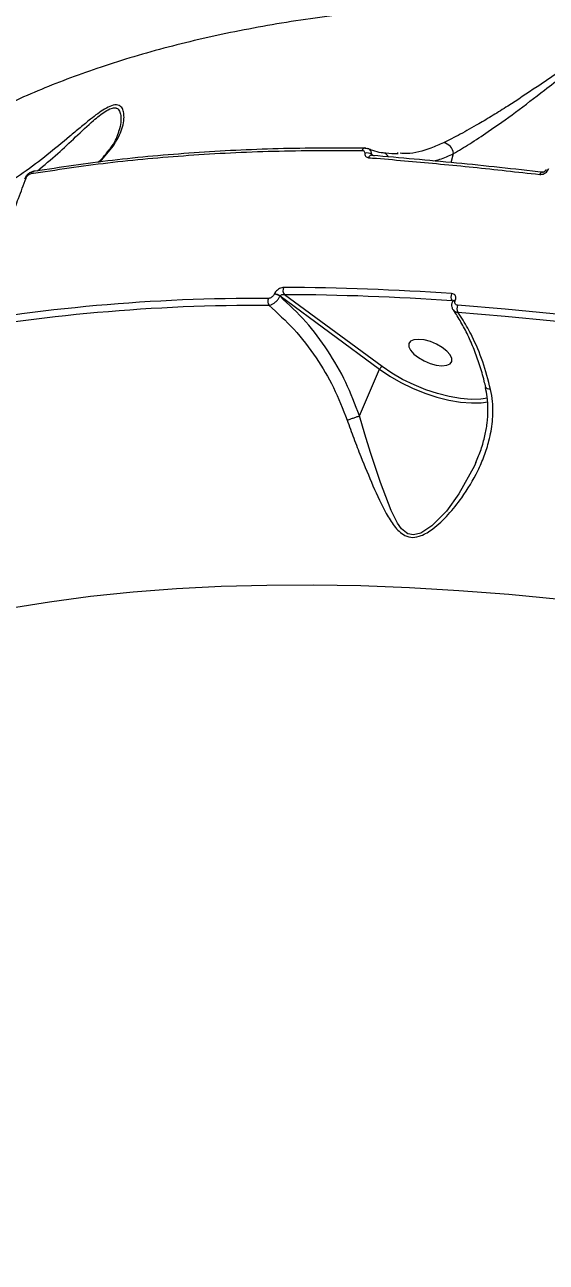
# Model space of a CAD drawing. Header units: millimetres. Extents: x -5517 to 6387, y -5295 to 6147.
# Drawn here: x 3250.2 to 3350.7, y 2739.8 to 2978.4 of the extents above; entities that cross this region are included whole.
import ezdxf

# ---------------------------------------------------------------- set-up
doc = ezdxf.new("R2010")
doc.units = ezdxf.units.MM
for name, color, linetype in [('DIKOM_ОБЪЕКТ', 7, 'Continuous'), ('DIKOM_РАЗМЕР_ЗОНА', 7, 'Continuous'), ('DIKOM_РАЗМЕР_ОБЪЕКТА', 7, 'Continuous')]:
    doc.layers.add(name, color=color, linetype=linetype)
doc.styles.add('style1', font='arial.ttf', dxfattribs={"width": 0.8})
doc.dimstyles.new('1-50', dxfattribs={"dimtxt": 300, "dimasz": 200, "dimexe": 100, "dimexo": 0, "dimgap": 100, "dimtad": 1, "dimtxsty": 'style1', "dimcen": 200, "dimclrd": 7, "dimclre": 7, "dimclrt": 7, "dimadec": 1, "dimazin": 2, "dimtfac": 1, "dimtmove": 0, "dimatfit": 2, "dimfxl": 0, "dimlwd": 25, "dimlwe": 18, "dimarcsym": 0})

# ---------------------------------------------------------------- blocks, each defined once
blk = doc.blocks.new('*D2')
at = {"layer": 'Defpoints', "color": 0, "transparency": 16777216}
for p in [(4491.49, 3838.97), (-2445.56, 374.31), (4491.49, -4687.8)]:
    blk.add_point(p, dxfattribs=at)
at = {"layer": 'DIKOM_РАЗМЕР_ОБЪЕКТА', "color": 7, "lineweight": 18, "transparency": 16777216}
for p, q in [((4491.49, 3838.97), (4491.49, -4787.8)), ((-2445.56, 374.31), (-2445.56, -4787.8))]:
    blk.add_line(p, q, dxfattribs=at)
at = {"layer": 'DIKOM_РАЗМЕР_ОБЪЕКТА', "color": 7, "lineweight": 25, "transparency": 16777216}
blk.add_line((-2245.56, -4687.8), (4291.49, -4687.8), dxfattribs=at)
at = {"layer": 'DIKOM_РАЗМЕР_ОБЪЕКТА', "color": 7, "transparency": 16777216}
for points in [[(-2245.56, -4654.47), (-2245.56, -4721.14), (-2445.56, -4687.8)], [(4291.49, -4654.47), (4291.49, -4721.14), (4491.49, -4687.8)]]:
    blk.add_solid(points, dxfattribs=at)
at = {"layer": 'DIKOM_РАЗМЕР_ОБЪЕКТА', "color": 7, "transparency": 16777216, "insert": (1022.97, -4434.63), "char_height": 300, "attachment_point": 5, "style": 'style1'}
blk.add_mtext('6900', dxfattribs=at)
blk = doc.blocks.new('*D3')
at = {"layer": 'Defpoints', "color": 0, "transparency": 16777216}
for p in [(6386.85, 4728.17), (-4131.44, -152.69), (6386.85, -5195.35)]:
    blk.add_point(p, dxfattribs=at)
at = {"layer": 'DIKOM_РАЗМЕР_ЗОНА', "color": 7, "lineweight": 18, "transparency": 16777216}
for p, q in [((6386.85, 4728.17), (6386.85, -5295.35)), ((-4131.44, -152.69), (-4131.44, -5295.35))]:
    blk.add_line(p, q, dxfattribs=at)
at = {"layer": 'DIKOM_РАЗМЕР_ЗОНА', "color": 7, "lineweight": 25, "transparency": 16777216}
blk.add_line((-3931.44, -5195.35), (6186.85, -5195.35), dxfattribs=at)
at = {"layer": 'DIKOM_РАЗМЕР_ЗОНА', "color": 7, "transparency": 16777216}
for points in [[(-3931.44, -5162.02), (-3931.44, -5228.69), (-4131.44, -5195.35)], [(6186.85, -5162.02), (6186.85, -5228.69), (6386.85, -5195.35)]]:
    blk.add_solid(points, dxfattribs=at)
at = {"layer": 'DIKOM_РАЗМЕР_ЗОНА', "color": 7, "transparency": 16777216, "insert": (1127.71, -4942.18), "char_height": 300, "attachment_point": 5, "style": 'style1'}
blk.add_mtext('10500', dxfattribs=at)

msp = doc.modelspace()

# ---------------------------------------------------------------- linework, layer by layer
at = {"layer": 'DIKOM_ОБЪЕКТ', "color": 7, "linetype": 'Continuous', "lineweight": 15}
for p, q in [((3264.697, 2951.924), (3267.038, 2954.674)), ((3266.493, 2954.268), (3266.531, 2954.314)), ((3317.102, 2953.418), (3317.543, 2953.174)), ((3322.205, 2953.647), (3321.961, 2953.655)), ((3332.366, 2951.85), (3332.838, 2953.579)), ((3250.249, 2948.695), (3250.254, 2948.706)), ((3298.34, 2926.532), (3298.312, 2926.466)), ((3299.416, 2926.071), (3299.445, 2926.137)), ((3299.445, 2926.137), (3318.613, 2912.004)), ((3319.082, 2912.501), (3300.261, 2926.378)), ((3332.567, 2925.2), (3332.687, 2925.055)), ((3332.686, 2925.054), (3332.706, 2925.099)), ((3333.164, 2925.218), (3333.184, 2925.263)), ((3314.721, 2903.018), (3318.613, 2912.004))]:
    msp.add_line(p, q, dxfattribs=at)
at = {"layer": 'DIKOM_ОБЪЕКТ', "color": 7, "linetype": 'Continuous', "lineweight": 15, "flags": 128}
for points in [[(3315.889, 2954.644), (3315.794, 2954.665), (3315.76, 2954.666)], [(3317.239, 2953.201), (3317.136, 2953.243), (3317.07, 2953.255)], [(3409.865, 2913.932), (3400.007, 2915.787), (3390.23, 2917.485), (3380.539, 2919.025), (3370.944, 2920.407), (3361.449, 2921.629), (3352.061, 2922.69), (3342.788, 2923.591), (3333.634, 2924.329)], [(3333.683, 2922.986), (3342.817, 2922.249), (3352.07, 2921.35), (3361.437, 2920.291), (3370.911, 2919.072), (3380.485, 2917.693), (3390.154, 2916.156), (3399.91, 2914.462), (3409.746, 2912.612)], [(3325.172, 2914.941), (3326.071, 2914.241), (3327.156, 2913.622), (3328.338, 2913.132), (3329.524, 2912.812), (3330.615, 2912.689), (3331.525, 2912.77), (3332.179, 2913.051), (3332.524, 2913.509), (3332.532, 2914.105), (3332.203, 2914.793), (3331.564, 2915.516), (3330.665, 2916.216), (3329.58, 2916.835), (3328.398, 2917.325), (3327.212, 2917.645), (3326.121, 2917.769), (3325.211, 2917.687), (3324.557, 2917.406), (3324.212, 2916.948), (3324.204, 2916.352), (3324.533, 2915.664), (3325.172, 2914.941)], [(3318.613, 2912.004), (3320.565, 2910.682), (3322.696, 2909.457), (3324.956, 2908.358), (3327.29, 2907.409), (3329.647, 2906.634), (3331.968, 2906.05), (3334.202, 2905.671), (3336.295, 2905.506), (3338.198, 2905.558), (3339.432, 2905.732)], [(3339.418, 2906.45), (3338.074, 2906.252), (3336.228, 2906.201), (3334.199, 2906.361), (3332.033, 2906.728), (3329.781, 2907.295), (3327.497, 2908.046), (3325.233, 2908.966), (3323.042, 2910.032), (3320.976, 2911.22), (3319.082, 2912.501)], [(3337.113, 2894.023), (3336.882, 2893.374), (3333.878, 2887.958), (3331.471, 2884.667), (3328.651, 2881.789), (3326.572, 2880.422), (3325.157, 2880.073), (3324.07, 2880.296), (3323.807, 2880.432), (3322.848, 2881.25), (3322.078, 2882.316), (3320.818, 2884.794), (3318.766, 2890.151), (3316.87, 2895.961), (3315.778, 2899.457), (3314.72, 2903.015), (3314.719, 2903.016), (3314.719, 2903.016)], [(3247.286, 2865.94), (3254.997, 2867.181), (3262.939, 2868.223), (3271.104, 2869.067), (3279.485, 2869.712), (3288.074, 2870.156), (3296.862, 2870.401), (3305.842, 2870.444), (3315.005, 2870.287), (3324.343, 2869.929), (3333.847, 2869.372), (3343.508, 2868.614), (3353.318, 2867.658)]]:
    msp.add_lwpolyline(points, dxfattribs=at)
at = {"layer": 'DIKOM_ОБЪЕКТ', "color": 7, "linetype": 'Continuous', "lineweight": 15}
for centre, radius, start, end in [((3267.534, 2953.438), 1.332, 111.87603, 138.88529), ((3315.852, 2954.021), 0.652, 98.17329, 164.64284), ((3316.246, 2952.288), 1.418, 52.85034, 110.48533), ((3318.979, 2952.301), 1.46, 26.16202, 78.80887), ((3330.593, 2953.422), 2.25, 4.01214, 82.40825), ((3317.101, 2952.584), 0.672, 92.62378, 162.1611), ((3252.115, 2949.508), 0.696, 102.54899, 162.02101), ((3252.057, 2949.621), 0.574, 73.37503, 99.36661), ((3350.054, 2949.389), 0.636, 95.21208, 164.47405), ((3250.543, 2948.528), 0.339, 95.82426, 148.28308), ((3301.364, 2927.212), 1.383, 156.2538, 217.06151), ((3298.341, 2434.911), 492.861, 86.0279, 89.79566), ((3295.21, 2578.307), 347.355, 89.67725, 100.60468), ((3298.457, 2925.101), 1.404, 156.70934, 214.28479), ((3298.211, 2924.444), 2.024, 53.46607, 87.14874), ((3298.24, 2924.51), 2.024, 53.46694, 87.15883), ((3298.507, 2434.723), 491.658, 86.02766, 89.79564), ((3333.836, 2925.974), 1.487, 155.6425, 211.37957), ((3333.05, 2924.774), 0.459, 75.52922, 142.31569), ((3333.069, 2924.822), 0.456, 75.42127, 142.92237), ((3295.344, 2577.74), 346.575, 89.67712, 100.60497), ((3335.036, 2923.708), 1.534, 156.10556, 208.09188), ((3319.473, 2911.662), 0.926, 114.96402, 158.32688)]:
    msp.add_arc(centre, radius, start, end, dxfattribs=at)
for points, knots in [([(3726.24, 2856.947), (3721.069, 2860.27), (3710.729, 2866.917), (3694.636, 2876.606), (3678.148, 2886.062), (3660.665, 2895.561), (3642.251, 2905.011), (3622.926, 2914.331), (3603.162, 2923.268), (3583.009, 2931.768), (3562.527, 2939.783), (3542.382, 2947.054), (3522.642, 2953.586), (3503.364, 2959.402), (3484.015, 2964.665), (3464.66, 2969.328), (3445.367, 2973.355), (3426.153, 2976.729), (3407.102, 2979.4), (3388.201, 2981.345), (3369.751, 2982.509), (3352.187, 2982.878), (3335.614, 2982.498), (3320.035, 2981.434), (3305.002, 2979.671), (3290.591, 2977.19), (3276.866, 2973.988), (3264.204, 2970.164), (3252.603, 2965.767), (3242.046, 2960.848), (3232.263, 2955.322), (3223.429, 2949.126), (3217.363, 2944.25), (3214.593, 2941.3), (3214.125, 2940.801)], [0, 0, 0, 0, 0.02906, 0.05812, 0.087469, 0.116818, 0.149263, 0.1817327, 0.2141772, 0.2475779, 0.2810064, 0.3144068, 0.3458307, 0.3772786, 0.4087021, 0.4410327, 0.4733896, 0.5057198, 0.5392197, 0.5727196, 0.6067006, 0.6406819, 0.6725975, 0.7045381, 0.7364542, 0.7693003, 0.8021729, 0.8350193, 0.8663579, 0.897719, 0.9290577, 0.9612416, 0.9934497, 1, 1, 1, 1]), ([(3364.599, 2957.455), (3365.198, 2958.361), (3366.415, 2960.198), (3367.146, 2963.531), (3367.15, 2966.546), (3366.69, 2969.025), (3366.012, 2970.896), (3364.989, 2972.455), (3363.547, 2973.373), (3361.958, 2973.559), (3360.34, 2973.211), (3358.766, 2972.578), (3356.339, 2971.332), (3353.042, 2969.226), (3348.403, 2966.091), (3344.182, 2963.282), (3340.443, 2960.936), (3337.35, 2959.085), (3334.012, 2957.215), (3331.941, 2956.179), (3330.89, 2955.653)], [0, 0, 0, 0, 0.0820676, 0.166474, 0.250836, 0.2942469, 0.3376033, 0.3839935, 0.4157882, 0.4428473, 0.4698369, 0.4939822, 0.5187283, 0.588615, 0.6603846, 0.7589139, 0.8097116, 0.8604914, 0.9291629, 1, 1, 1, 1]), ([(3332.838, 2953.579), (3333.85, 2954.182), (3335.909, 2955.406), (3339.984, 2958.085), (3344.831, 2961.55), (3349.672, 2965.279), (3353.965, 2968.607), (3357.256, 2971.015), (3359.941, 2972.524), (3361.796, 2973.017), (3363.178, 2972.869), (3364.348, 2972.028), (3365.192, 2970.562), (3365.739, 2968.723), (3366.062, 2966.046), (3366.028, 2963.279), (3365.47, 2961.383), (3365.273, 2960.714)], [0, 0, 0, 0, 0.0818391, 0.1664316, 0.2838953, 0.4047835, 0.4811701, 0.5588403, 0.6097791, 0.637082, 0.6641594, 0.6968855, 0.7407501, 0.7905786, 0.8404992, 0.9437662, 1, 1, 1, 1]), ([(3267.038, 2954.674), (3267.658, 2955.639), (3268.597, 2957.101), (3269.219, 2959.142), (3269.404, 2960.507), (3269.315, 2961.643), (3268.981, 2962.506), (3268.262, 2963.052), (3267.068, 2962.933), (3265.678, 2962.229), (3264.302, 2961.293), (3262.726, 2960.077), (3260.916, 2958.585), (3258.168, 2956.266), (3254.555, 2953.288), (3250.066, 2949.849), (3246.929, 2947.833), (3245.4, 2946.85)], [0, 0, 0, 0, 0.1202989, 0.1823374, 0.2443279, 0.2889065, 0.3342859, 0.3807978, 0.4277445, 0.4686665, 0.5065626, 0.5453923, 0.6006792, 0.6560244, 0.769511, 0.8876669, 1, 1, 1, 1]), ([(3252.685, 2950.236), (3254.002, 2951.344), (3256.521, 2953.463), (3260.067, 2956.814), (3262.72, 2959.309), (3264.613, 2960.907), (3265.769, 2961.763), (3266.906, 2962.376), (3267.591, 2962.447), (3268.153, 2962.28), (3268.548, 2961.846), (3268.769, 2960.97), (3268.774, 2959.809), (3268.649, 2958.792), (3268.426, 2958.117), (3268.385, 2957.991)], [0, 0, 0, 0, 0.1657483, 0.3171824, 0.4711351, 0.5216653, 0.5731888, 0.6291499, 0.6840867, 0.6945601, 0.7600696, 0.8213514, 0.8839607, 0.9783578, 1, 1, 1, 1]), ([(3266.528, 2954.316), (3266.634, 2954.442), (3267.137, 2955.045), (3267.737, 2956.156), (3268.248, 2957.267), (3268.365, 2957.86), (3268.391, 2957.988)], [0, 0, 0, 0, 0.1031343, 0.4940125, 0.8906635, 1, 1, 1, 1]), ([(3251.453, 2949.723), (3256.339, 2950.463), (3266.11, 2951.942), (3281.757, 2953.346), (3298.051, 2954.193), (3309.5, 2954.194), (3315.224, 2954.194)], [0, 0, 0, 0, 0.2486166, 0.497233, 0.7486166, 1, 1, 1, 1]), ([(3315.889, 2954.644), (3310.236, 2954.644), (3298.93, 2954.643), (3282.711, 2953.81), (3267.019, 2952.412), (3257.154, 2950.918), (3252.221, 2950.171)], [0, 0, 0, 0, 0.2486155, 0.4972311, 0.7486154, 1, 1, 1, 1]), ([(3264.434, 2951.887), (3264.733, 2952.192), (3265.405, 2952.877), (3266.098, 2953.777), (3266.482, 2954.277)], [0, 0, 0, 0, 0.4448462, 1, 1, 1, 1]), ([(3315.224, 2954.194), (3315.258, 2954.192), (3315.384, 2954.185), (3315.569, 2954.099), (3315.725, 2953.9), (3315.741, 2953.711), (3315.749, 2953.616)], [0, 0, 0, 0, 0.1085524, 0.3983946, 0.6996509, 1, 1, 1, 1]), ([(3315.76, 2954.652), (3315.936, 2954.655), (3316.137, 2954.658), (3316.301, 2954.559), (3316.322, 2954.546)], [0, 0, 0, 0, 0.8727369, 1, 1, 1, 1]), ([(3317.102, 2953.418), (3317.065, 2953.609), (3316.99, 2953.991), (3316.694, 2954.383), (3316.423, 2954.491), (3316.315, 2954.534)], [0, 0, 0, 0, 0.3757801, 0.7517007, 1, 1, 1, 1]), ([(3316.323, 2954.589), (3316.619, 2954.466), (3317.473, 2954.112), (3318.414, 2953.868), (3319.153, 2953.758), (3319.266, 2953.741)], [0, 0, 0, 0, 0.3100208, 0.894973, 1, 1, 1, 1]), ([(3319.253, 2953.787), (3320.005, 2953.678), (3320.971, 2953.538), (3321.956, 2953.595), (3322.175, 2953.608)], [0, 0, 0, 0, 0.7776426, 1, 1, 1, 1]), ([(3330.89, 2955.653), (3330.094, 2955.303), (3327.759, 2954.279), (3324.94, 2953.498), (3322.976, 2953.611), (3322.555, 2953.635)], [0, 0, 0, 0, 0.2891575, 0.8478611, 1, 1, 1, 1]), ([(3315.749, 2953.616), (3315.761, 2953.483), (3315.785, 2953.217), (3316.005, 2952.934), (3316.257, 2952.814), (3316.424, 2952.795), (3316.461, 2952.79)], [0, 0, 0, 0, 0.3053845, 0.6114766, 0.9125706, 1, 1, 1, 1]), ([(3316.461, 2952.79), (3316.971, 2952.749), (3319.521, 2952.544), (3326.167, 2951.976), (3336.569, 2950.992), (3345.148, 2950.037), (3349.441, 2949.56)], [0, 0, 0, 0, 0.0480633, 0.2403234, 0.6198783, 1, 1, 1, 1]), ([(3317.143, 2953.231), (3317.135, 2953.234), (3317.093, 2953.249), (3317.074, 2953.314), (3317.093, 2953.383), (3317.102, 2953.418)], [0, 0, 0, 0, 0.1128816, 0.5463977, 1, 1, 1, 1]), ([(3350.137, 2949.972), (3344.516, 2950.595), (3333.259, 2951.843), (3322.583, 2952.748), (3317.239, 2953.201)], [0, 0, 0, 0, 0.499356, 1, 1, 1, 1]), ([(3328.993, 2952.152), (3329.388, 2952.251), (3330.68, 2952.577), (3331.954, 2953.169), (3332.838, 2953.579)], [0, 0, 0, 0, 0.3061575, 1, 1, 1, 1]), ([(3250.26, 2948.691), (3250.334, 2948.864), (3250.498, 2949.25), (3250.964, 2949.737), (3251.472, 2950.082), (3251.823, 2950.132), (3251.968, 2950.152)], [0, 0, 0, 0, 0.2343284, 0.5208694, 0.8025085, 1, 1, 1, 1]), ([(3250.508, 2948.865), (3250.529, 2948.916), (3250.583, 2949.046), (3250.728, 2949.266), (3250.942, 2949.485), (3251.2, 2949.657), (3251.363, 2949.699), (3251.453, 2949.723)], [0, 0, 0, 0, 0.1208291, 0.3075793, 0.5229392, 0.737457, 1, 1, 1, 1]), ([(3349.441, 2949.56), (3349.586, 2949.557), (3349.876, 2949.551), (3350.337, 2949.723), (3350.741, 2950.006), (3351.044, 2950.354), (3351.155, 2950.602), (3351.206, 2950.717)], [0, 0, 0, 0, 0.2131401, 0.4264874, 0.6305857, 0.8289368, 1, 1, 1, 1]), ([(3349.998, 2950.024), (3350.001, 2950.023), (3350.015, 2950.02), (3350.092, 2950.022), (3350.22, 2950.057), (3350.361, 2950.127), (3350.496, 2950.23), (3350.606, 2950.351), (3350.676, 2950.462), (3350.693, 2950.513), (3350.7, 2950.532)], [0, 0, 0, 0, 0.0382359, 0.215506, 0.3581981, 0.4964835, 0.6331526, 0.7670805, 0.9106851, 1, 1, 1, 1]), ([(3248.4, 2943.279), (3248.611, 2943.835), (3249.317, 2945.688), (3250.018, 2947.557), (3250.508, 2948.865)], [0, 0, 0, 0, 0.2996303, 1, 1, 1, 1]), ([(3300.099, 2927.768), (3299.986, 2927.76), (3299.735, 2927.741), (3299.316, 2927.574), (3298.905, 2927.295), (3298.553, 2926.935), (3298.411, 2926.666), (3298.34, 2926.532)], [0, 0, 0, 0, 0.1741963, 0.389595, 0.5957951, 0.7978438, 1, 1, 1, 1]), ([(3298.312, 2926.466), (3298.265, 2926.377), (3298.172, 2926.2), (3297.942, 2925.964), (3297.673, 2925.782), (3297.402, 2925.674), (3297.24, 2925.662), (3297.167, 2925.656)], [0, 0, 0, 0, 0.2040089, 0.4079779, 0.6135486, 0.8265603, 1, 1, 1, 1]), ([(3297.297, 2924.31), (3297.423, 2924.337), (3297.706, 2924.399), (3298.193, 2924.662), (3298.688, 2925.06), (3299.127, 2925.548), (3299.32, 2925.897), (3299.416, 2926.071)], [0, 0, 0, 0, 0.170048, 0.3808015, 0.5866738, 0.7931081, 1, 1, 1, 1]), ([(3314.721, 2903.018), (3313.897, 2905.194), (3312.229, 2909.601), (3308.689, 2915.698), (3304.462, 2921.375), (3301.113, 2924.492), (3299.416, 2926.071)], [0, 0, 0, 0, 0.2419683, 0.490138, 0.7417781, 1, 1, 1, 1]), ([(3299.445, 2926.137), (3299.465, 2926.173), (3299.49, 2926.217), (3299.569, 2926.292), (3299.684, 2926.362), (3299.876, 2926.412), (3300.077, 2926.418), (3300.203, 2926.391), (3300.261, 2926.378)], [0, 0, 0, 0, 0.1444913, 0.1754352, 0.3624987, 0.570902, 0.8045916, 1, 1, 1, 1]), ([(3333.184, 2925.263), (3333.218, 2925.355), (3333.302, 2925.586), (3333.304, 2925.945), (3333.16, 2926.278), (3332.881, 2926.518), (3332.615, 2926.564), (3332.482, 2926.588)], [0, 0, 0, 0, 0.1407581, 0.3552792, 0.5699964, 0.7849502, 1, 1, 1, 1]), ([(3332.567, 2925.2), (3332.615, 2925.194), (3332.675, 2925.185), (3332.713, 2925.15), (3332.721, 2925.143)], [0, 0, 0, 0, 0.8057419, 1, 1, 1, 1]), ([(3332.703, 2925.096), (3332.714, 2925.122), (3332.739, 2925.183), (3332.732, 2925.211), (3332.735, 2925.2), (3332.736, 2925.198)], [0, 0, 0, 0, 0.396139, 0.9366939, 1, 1, 1, 1]), ([(3333.634, 2924.329), (3333.545, 2924.345), (3333.367, 2924.377), (3333.181, 2924.537), (3333.084, 2924.76), (3333.085, 2925.001), (3333.142, 2925.156), (3333.164, 2925.218)], [0, 0, 0, 0, 0.2142403, 0.4283928, 0.6428997, 0.8576962, 1, 1, 1, 1]), ([(3297.297, 2924.31), (3298.929, 2922.832), (3302.236, 2919.836), (3306.368, 2914.425), (3309.874, 2908.542), (3311.514, 2904.342), (3312.344, 2902.216)], [0, 0, 0, 0, 0.2536072, 0.5139749, 0.7539737, 1, 1, 1, 1]), ([(3332.81, 2923.425), (3332.717, 2923.594), (3332.532, 2923.93), (3332.503, 2924.515), (3332.63, 2924.874), (3332.692, 2925.051)], [0, 0, 0, 0, 0.3395739, 0.6740403, 1, 1, 1, 1]), ([(3339.048, 2908.454), (3338.954, 2908.882), (3338.622, 2910.399), (3337.879, 2912.866), (3336.831, 2915.822), (3335.631, 2918.585), (3334.29, 2921.096), (3333.338, 2922.703), (3332.809, 2923.394), (3332.798, 2923.408)], [0, 0, 0, 0, 0.072647, 0.257549, 0.4429492, 0.6281573, 0.8126403, 0.9960263, 1, 1, 1, 1]), ([(3332.817, 2923.419), (3332.819, 2923.412), (3332.881, 2923.264), (3333.168, 2923.08), (3333.512, 2923.017), (3333.683, 2922.986)], [0, 0, 0, 0, 0.0229204, 0.5112405, 1, 1, 1, 1]), ([(3339.982, 2908.115), (3339.507, 2909.918), (3338.548, 2913.568), (3336.68, 2917.967), (3334.998, 2921.047), (3334.025, 2922.483), (3333.683, 2922.986)], [0, 0, 0, 0, 0.3181944, 0.6439663, 0.8752564, 1, 1, 1, 1]), ([(3337.145, 2894.016), (3337.497, 2894.857), (3338.203, 2896.545), (3338.915, 2899.096), (3339.383, 2901.641), (3339.528, 2904.164), (3339.422, 2906.461), (3339.112, 2907.874), (3338.985, 2908.452)], [0, 0, 0, 0, 0.1805219, 0.3623211, 0.5291803, 0.7047124, 0.8790202, 1, 1, 1, 1]), ([(3339.982, 2908.115), (3339.949, 2908.116), (3339.822, 2908.123), (3339.544, 2908.161), (3339.226, 2908.266), (3339.149, 2908.406), (3339.111, 2908.473)], [0, 0, 0, 0, 0.0684103, 0.2681024, 0.6503421, 1, 1, 1, 1]), ([(3312.344, 2902.216), (3312.765, 2901.04), (3313.614, 2898.668), (3315.281, 2894.376), (3317.333, 2889.409), (3319.406, 2884.928), (3321.121, 2882.112), (3322.339, 2880.71), (3323.486, 2879.841), (3324.96, 2879.466), (3326.877, 2879.91), (3329.262, 2881.403), (3331.9, 2883.94), (3334.888, 2887.684), (3337.177, 2891.532), (3338.791, 2895.274), (3339.799, 2898.439), (3340.432, 2901.944), (3340.502, 2905.284), (3340.126, 2907.329), (3339.982, 2908.115)], [0, 0, 0, 0, 0.0563549, 0.1136142, 0.2103722, 0.3099849, 0.361981, 0.3883028, 0.4153396, 0.4457385, 0.4740991, 0.5167985, 0.5802331, 0.6452965, 0.7405622, 0.7897117, 0.8388457, 0.8993614, 0.9613633, 1, 1, 1, 1]), ([(3312.344, 2902.216), (3312.403, 2902.235), (3312.574, 2902.288), (3312.963, 2902.412), (3313.527, 2902.599), (3314.176, 2902.821), (3314.538, 2902.951), (3314.719, 2903.016)], [0, 0, 0, 0, 0.0873345, 0.2536351, 0.5024007, 0.7512273, 1, 1, 1, 1]), ([(3314.719, 2903.016), (3314.72, 2903.017), (3314.72, 2903.017), (3314.721, 2903.018), (3314.721, 2903.018), (3314.721, 2903.018)], [0, 0, 0, 0, 0.3608563, 0.8943521, 1, 1, 1, 1])]:
    msp.add_open_spline(points, degree=3, knots=knots, dxfattribs=at)

# ---------------------------------------------------------------- dimensions: what is measured, and where the dimension line sits
at = {"layer": 'DIKOM_РАЗМЕР_ЗОНА'}
dim = msp.add_linear_dim(base=(6386.855, -5195.352), p1=(-4131.439, -152.689), p2=(6386.855, 4728.173), text='10500', dimstyle='1-50', dxfattribs=at)
dim.commit()
dim.dimension.update_dxf_attribs({"geometry": '*D3', "text_midpoint": (1127.708, -5195.352), "dimtype": 160})
at = {"layer": 'DIKOM_РАЗМЕР_ОБЪЕКТА'}
dim = msp.add_linear_dim(base=(4491.49, -4687.804), p1=(-2445.558, 374.311), p2=(4491.49, 3838.967), text='6900', dimstyle='1-50', dxfattribs=at)
dim.commit()
dim.dimension.update_dxf_attribs({"geometry": '*D2', "text_midpoint": (1022.966, -4687.804), "dimtype": 160})

doc.saveas('drawing.dxf')
